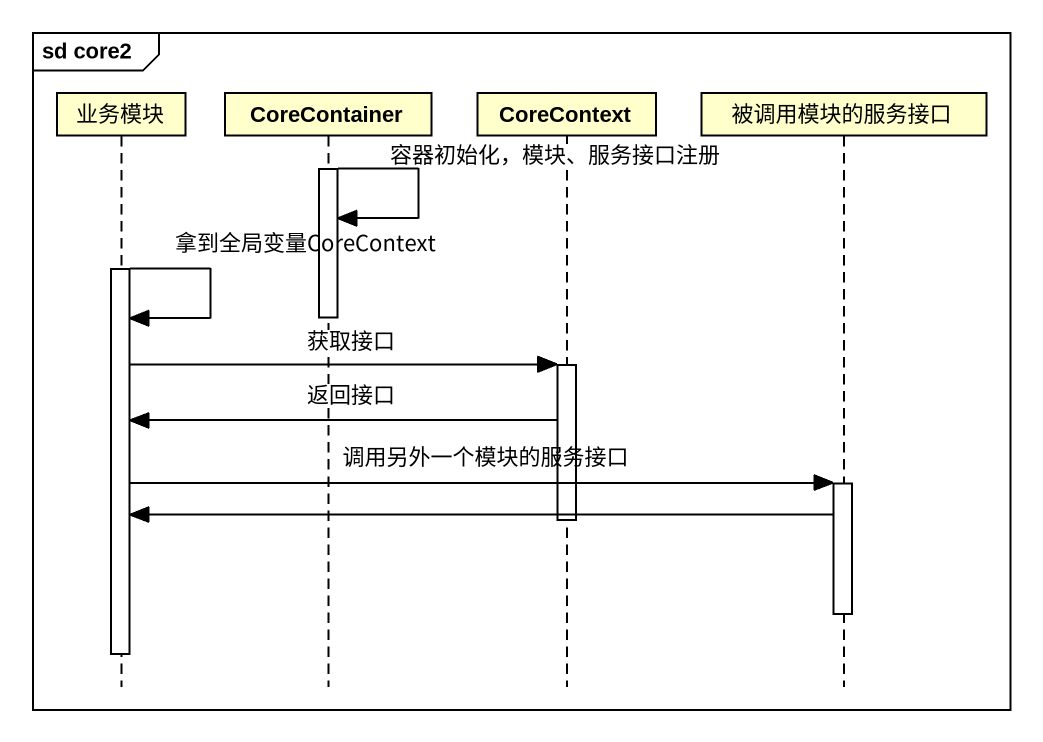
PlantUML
@startuml
mainframe sd core2
hide footbox
participant 业务模块
participant CoreContainer
participant CoreContext
participant 被调用模块的服务接口

activate CoreContainer
CoreContainer -> CoreContainer : 容器初始化，模块、服务接口注册
activate 业务模块
业务模块 -> 业务模块 : 拿到全局变量CoreContext
deactivate CoreContainer
业务模块 -> CoreContext : 获取接口
activate CoreContext
CoreContext -> 业务模块 : 返回接口
业务模块 -> 被调用模块的服务接口 : 调用另外一个模块的服务接口
activate 被调用模块的服务接口
被调用模块的服务接口 -> 业务模块
deactivate CoreContext
deactivate 被调用模块的服务接口
deactivate 业务模块
@enduml
